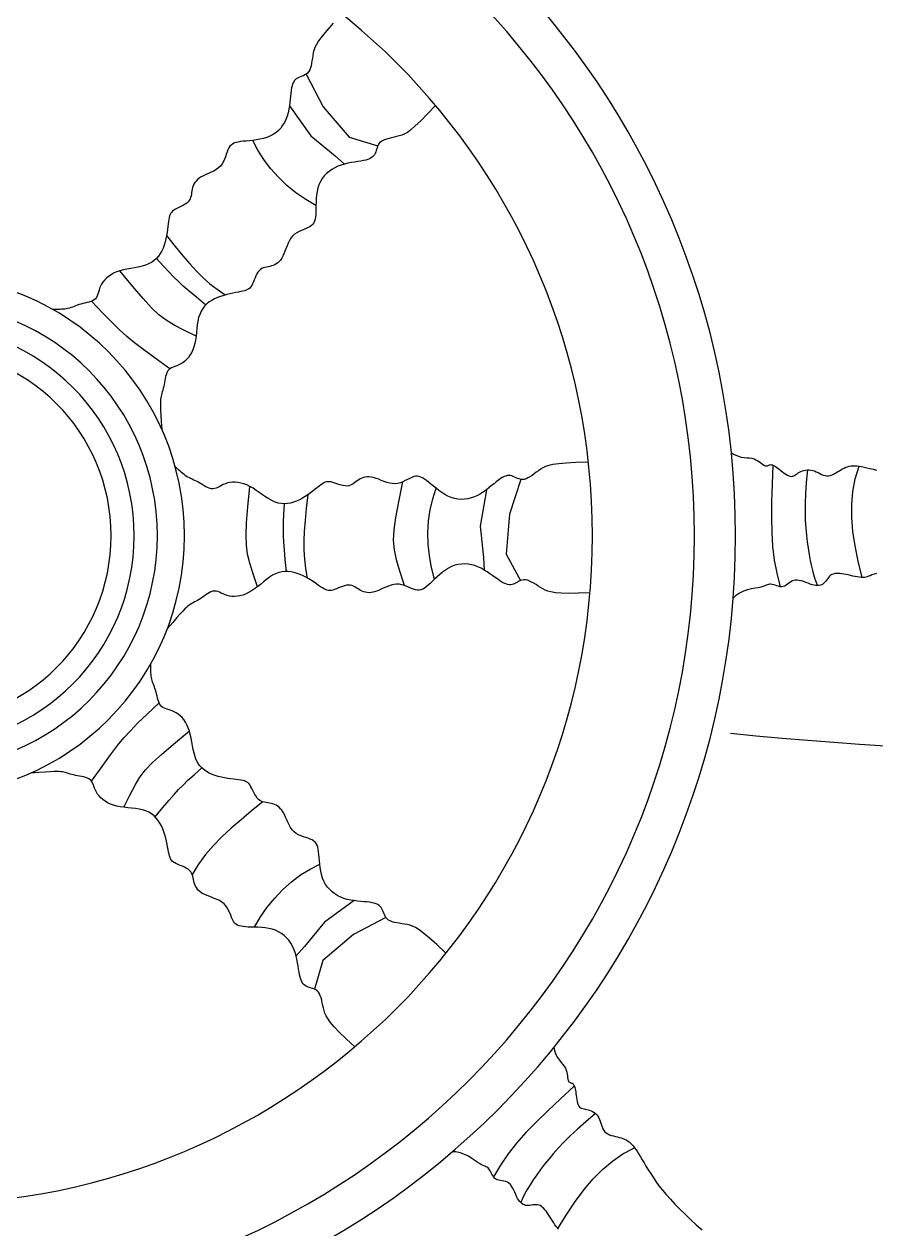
# Model space of a CAD drawing. Header units: millimetres. Extents: x -37 to 8970, y -2 to 4773.
# Drawn here: x 8562.5 to 8639.9, y 798.4 to 907.8 of the extents above; entities that cross this region are included whole.
import ezdxf

# ---------------------------------------------------------------- set-up
doc = ezdxf.new("R2010")
doc.units = ezdxf.units.MM

msp = doc.modelspace()

# ---------------------------------------------------------------- linework, layer by layer
at = {"color": 18, "true_color": 0x000000}
for p, q in [((8588.15, 903.26), (8589.67, 900.31)), ((8586.61, 900.38), (8588.55, 897.67)), ((8589.67, 900.31), (8592.03, 897.53)), ((8588.55, 897.67), (8590.78, 895.86)), ((8592.03, 897.53), (8594.63, 896.77)), ((8590.78, 895.86), (8591.62, 895.1)), ((8626.74, 868.91), (8626.96, 868.78)), ((8626.96, 868.78), (8627.31, 868.61)), ((8627.31, 868.61), (8627.63, 868.51)), ((8627.63, 868.51), (8627.92, 868.46)), ((8627.92, 868.46), (8628.18, 868.44)), ((8628.18, 868.44), (8628.41, 868.42)), ((8628.41, 868.42), (8628.62, 868.39)), ((8628.62, 868.39), (8628.81, 868.34)), ((8628.81, 868.34), (8628.99, 868.26)), ((8628.99, 868.26), (8629.15, 868.17)), ((8629.15, 868.17), (8629.3, 868.08)), ((8629.3, 868.08), (8629.43, 867.98)), ((8629.43, 867.98), (8629.55, 867.88)), ((8629.55, 867.88), (8629.66, 867.8)), ((8629.66, 867.8), (8629.76, 867.74)), ((8629.76, 867.74), (8629.84, 867.71)), ((8629.84, 867.71), (8629.91, 867.7)), ((8629.91, 867.7), (8629.98, 867.7)), ((8629.98, 867.7), (8630.04, 867.72)), ((8630.04, 867.72), (8630.1, 867.75)), ((8630.1, 867.75), (8630.15, 867.77)), ((8630.15, 867.77), (8630.21, 867.8)), ((8630.21, 867.8), (8630.27, 867.81)), ((8630.27, 867.81), (8630.34, 867.82)), ((8630.34, 867.82), (8630.41, 867.81)), ((8630.41, 867.81), (8630.49, 867.79)), ((8630.49, 867.79), (8630.57, 867.75)), ((8630.57, 867.75), (8630.67, 867.7)), ((8630.67, 867.7), (8630.77, 867.64)), ((8630.77, 867.64), (8630.88, 867.57)), ((8630.88, 867.57), (8631, 867.48)), ((8631, 867.48), (8631.13, 867.38)), ((8631.13, 867.38), (8631.27, 867.27)), ((8631.27, 867.27), (8631.41, 867.16)), ((8633.07, 867.19), (8633.2, 867.25)), ((8633.2, 867.25), (8633.35, 867.3)), ((8633.35, 867.3), (8633.5, 867.33)), ((8633.5, 867.33), (8633.66, 867.35)), ((8633.66, 867.35), (8633.82, 867.35)), ((8633.82, 867.35), (8633.98, 867.33)), ((8633.98, 867.33), (8634.14, 867.3)), ((8634.14, 867.3), (8634.3, 867.24)), ((8634.3, 867.24), (8634.46, 867.17)), ((8636.4, 867.17), (8636.56, 867.26)), ((8636.56, 867.26), (8636.71, 867.36)), ((8636.71, 867.36), (8636.86, 867.44)), ((8636.86, 867.44), (8637.01, 867.51)), ((8637.01, 867.51), (8637.16, 867.58)), ((8637.16, 867.58), (8637.31, 867.63)), ((8637.31, 867.63), (8637.46, 867.67)), ((8637.46, 867.67), (8637.62, 867.7)), ((8637.62, 867.7), (8637.79, 867.72)), ((8637.79, 867.72), (8637.97, 867.72)), ((8637.97, 867.72), (8638.16, 867.71)), ((8638.16, 867.71), (8638.36, 867.68)), ((8638.36, 867.68), (8638.58, 867.64)), ((8638.58, 867.64), (8638.81, 867.6)), ((8638.81, 867.6), (8639.07, 867.54)), ((8639.07, 867.54), (8639.34, 867.47)), ((8639.34, 867.47), (8639.63, 867.4)), ((8639.63, 867.4), (8639.94, 867.32)), ((8607.62, 866.48), (8606.61, 863.32)), ((8631.41, 867.16), (8631.56, 867.05)), ((8631.56, 867.05), (8631.7, 866.96)), ((8631.7, 866.96), (8631.84, 866.87)), ((8631.84, 866.87), (8631.98, 866.81)), ((8631.98, 866.81), (8632.1, 866.77)), ((8632.1, 866.77), (8632.22, 866.75)), ((8632.22, 866.75), (8632.32, 866.77)), ((8632.32, 866.77), (8632.42, 866.8)), ((8632.42, 866.8), (8632.52, 866.85)), ((8632.52, 866.85), (8632.62, 866.92)), ((8632.62, 866.92), (8632.72, 866.99)), ((8632.72, 866.99), (8632.83, 867.06)), ((8632.83, 867.06), (8632.94, 867.13)), ((8632.94, 867.13), (8633.07, 867.19)), ((8634.46, 867.17), (8634.63, 867.09)), ((8634.63, 867.09), (8634.78, 867.01)), ((8634.78, 867.01), (8634.94, 866.93)), ((8634.94, 866.93), (8635.1, 866.86)), ((8635.1, 866.86), (8635.27, 866.82)), ((8635.27, 866.82), (8635.43, 866.8)), ((8635.43, 866.8), (8635.59, 866.81)), ((8635.59, 866.81), (8635.75, 866.84)), ((8635.75, 866.84), (8635.92, 866.9)), ((8635.92, 866.9), (8636.08, 866.98)), ((8636.08, 866.98), (8636.24, 867.07)), ((8636.24, 867.07), (8636.4, 867.17)), ((8604.5, 865.53), (8603.95, 862.24)), ((8606.61, 863.32), (8606.31, 859.68)), ((8603.95, 862.24), (8604.25, 859.38)), ((8606.31, 859.68), (8607.61, 857.31)), ((8604.25, 859.38), (8604.31, 858.25)), ((8635.5, 857.47), (8635.42, 857.36)), ((8635.59, 857.58), (8635.5, 857.47)), ((8635.68, 857.68), (8635.59, 857.58)), ((8635.77, 857.77), (8635.68, 857.68)), ((8635.88, 857.84), (8635.77, 857.77)), ((8636.01, 857.89), (8635.88, 857.84)), ((8636.14, 857.93), (8636.01, 857.89)), ((8636.29, 857.94), (8636.14, 857.93)), ((8636.44, 857.95), (8636.29, 857.94)), ((8636.61, 857.93), (8636.44, 857.95)), ((8636.79, 857.91), (8636.61, 857.93)), ((8636.97, 857.88), (8636.79, 857.91)), ((8637.17, 857.84), (8636.97, 857.88)), ((8637.37, 857.8), (8637.17, 857.84)), ((8637.58, 857.75), (8637.37, 857.8)), ((8637.79, 857.7), (8637.58, 857.75)), ((8637.99, 857.66), (8637.79, 857.7)), ((8638.19, 857.62), (8637.99, 857.66)), ((8638.38, 857.59), (8638.19, 857.62)), ((8638.55, 857.57), (8638.38, 857.59)), ((8638.71, 857.56), (8638.55, 857.57)), ((8638.84, 857.57), (8638.71, 857.56)), ((8638.97, 857.59), (8638.84, 857.57)), ((8639.09, 857.63), (8638.97, 857.59)), ((8639.22, 857.68), (8639.09, 857.63)), ((8639.35, 857.73), (8639.22, 857.68)), ((8639.52, 857.8), (8639.35, 857.73)), ((8639.71, 857.87), (8639.52, 857.8)), ((8639.94, 857.95), (8639.71, 857.87)), ((8627.87, 856.34), (8627.49, 856.16)), ((8628.23, 856.46), (8627.87, 856.34)), ((8628.58, 856.54), (8628.23, 856.46)), ((8628.9, 856.59), (8628.58, 856.54)), ((8629.18, 856.64), (8628.9, 856.59)), ((8629.42, 856.7), (8629.18, 856.64)), ((8629.62, 856.75), (8629.42, 856.7)), ((8629.78, 856.81), (8629.62, 856.75)), ((8629.91, 856.87), (8629.78, 856.81)), ((8630.03, 856.92), (8629.91, 856.87)), ((8630.14, 856.95), (8630.03, 856.92)), ((8630.24, 856.97), (8630.14, 856.95)), ((8630.35, 856.97), (8630.24, 856.97)), ((8630.47, 856.95), (8630.35, 856.97)), ((8630.6, 856.91), (8630.47, 856.95)), ((8630.74, 856.87), (8630.6, 856.91)), ((8630.89, 856.82), (8630.74, 856.87)), ((8631.04, 856.78), (8630.89, 856.82)), ((8631.18, 856.74), (8631.04, 856.78)), ((8631.33, 856.73), (8631.18, 856.74)), ((8631.47, 856.75), (8631.33, 856.73)), ((8631.6, 856.8), (8631.47, 856.75)), ((8631.73, 856.87), (8631.6, 856.8)), ((8631.86, 856.96), (8631.73, 856.87)), ((8631.98, 857.05), (8631.86, 856.96)), ((8632.11, 857.15), (8631.98, 857.05)), ((8632.25, 857.23), (8632.11, 857.15)), ((8632.4, 857.3), (8632.25, 857.23)), ((8632.56, 857.34), (8632.4, 857.3)), ((8632.73, 857.34), (8632.56, 857.34)), ((8632.92, 857.31), (8632.73, 857.34)), ((8633.12, 857.27), (8632.92, 857.31)), ((8633.32, 857.2), (8633.12, 857.27)), ((8633.52, 857.13), (8633.32, 857.2)), ((8633.72, 857.05), (8633.52, 857.13)), ((8633.91, 856.98), (8633.72, 857.05)), ((8634.1, 856.92), (8633.91, 856.98)), ((8634.27, 856.87), (8634.1, 856.92)), ((8634.43, 856.85), (8634.27, 856.87)), ((8634.57, 856.84), (8634.43, 856.85)), ((8634.71, 856.85), (8634.57, 856.84)), ((8634.84, 856.88), (8634.71, 856.85)), ((8634.95, 856.92), (8634.84, 856.88)), ((8635.06, 856.98), (8634.95, 856.92)), ((8635.16, 857.06), (8635.06, 856.98)), ((8635.25, 857.15), (8635.16, 857.06)), ((8635.33, 857.25), (8635.25, 857.15)), ((8635.42, 857.36), (8635.33, 857.25)), ((8627.12, 855.91), (8626.91, 855.71)), ((8627.49, 856.16), (8627.12, 855.91)), ((8592.5, 828.24), (8589.79, 826.3)), ((8589.79, 826.3), (8587.98, 824.07)), ((8595.38, 826.7), (8592.43, 825.18)), ((8592.43, 825.18), (8589.65, 822.82)), ((8587.98, 824.07), (8587.22, 823.23)), ((8589.65, 822.82), (8588.89, 820.22)), ((8610.62, 814.9), (8610.68, 814.65)), ((8610.68, 814.65), (8610.81, 814.29)), ((8610.81, 814.29), (8610.97, 813.99)), ((8610.97, 813.99), (8611.14, 813.75)), ((8611.14, 813.75), (8611.3, 813.55)), ((8611.3, 813.55), (8611.45, 813.38)), ((8611.45, 813.38), (8611.58, 813.21)), ((8611.58, 813.21), (8611.68, 813.03)), ((8611.68, 813.03), (8611.75, 812.85)), ((8611.75, 812.85), (8611.8, 812.68)), ((8611.8, 812.68), (8611.84, 812.5)), ((8611.84, 812.5), (8611.86, 812.34)), ((8611.86, 812.34), (8611.88, 812.19)), ((8611.88, 812.19), (8611.9, 812.05)), ((8611.9, 812.05), (8611.93, 811.94)), ((8611.93, 811.94), (8611.96, 811.86)), ((8611.96, 811.86), (8612, 811.8)), ((8612, 811.8), (8612.06, 811.76)), ((8612.06, 811.76), (8612.11, 811.73)), ((8612.11, 811.73), (8612.17, 811.7)), ((8612.17, 811.7), (8612.23, 811.68)), ((8612.23, 811.68), (8612.29, 811.66)), ((8612.29, 811.66), (8612.34, 811.63)), ((8612.34, 811.63), (8612.39, 811.58)), ((8612.39, 811.58), (8612.43, 811.53)), ((8612.43, 811.53), (8612.47, 811.46)), ((8612.47, 811.46), (8612.51, 811.37)), ((8612.51, 811.37), (8612.54, 811.27)), ((8612.54, 811.27), (8612.57, 811.16)), ((8612.57, 811.16), (8612.59, 811.02)), ((8612.59, 811.02), (8612.62, 810.88)), ((8612.62, 810.88), (8612.64, 810.71)), ((8612.64, 810.71), (8612.66, 810.54)), ((8612.66, 810.54), (8612.68, 810.36)), ((8612.68, 810.36), (8612.71, 810.18)), ((8612.71, 810.18), (8612.74, 810.01)), ((8612.74, 810.01), (8612.78, 809.85)), ((8612.78, 809.85), (8612.83, 809.71)), ((8612.83, 809.71), (8612.89, 809.59)), ((8612.89, 809.59), (8612.97, 809.5)), ((8612.97, 809.5), (8613.05, 809.44)), ((8613.05, 809.44), (8613.15, 809.39)), ((8613.15, 809.39), (8613.25, 809.36)), ((8613.25, 809.36), (8613.37, 809.33)), ((8613.37, 809.33), (8613.49, 809.31)), ((8613.49, 809.31), (8613.61, 809.29)), ((8613.61, 809.29), (8613.74, 809.26)), ((8613.74, 809.26), (8613.88, 809.21)), ((8613.88, 809.21), (8614.02, 809.16)), ((8614.02, 809.16), (8614.15, 809.09)), ((8614.15, 809.09), (8614.28, 809)), ((8614.28, 809), (8614.4, 808.91)), ((8614.4, 808.91), (8614.52, 808.79)), ((8614.52, 808.79), (8614.62, 808.67)), ((8614.62, 808.67), (8614.71, 808.53)), ((8614.71, 808.53), (8614.79, 808.37)), ((8614.79, 808.37), (8614.85, 808.21)), ((8614.85, 808.21), (8614.91, 808.04)), ((8614.91, 808.04), (8614.96, 807.87)), ((8614.96, 807.87), (8615.02, 807.7)), ((8615.02, 807.7), (8615.09, 807.54)), ((8615.09, 807.54), (8615.17, 807.39)), ((8615.17, 807.39), (8615.27, 807.26)), ((8615.27, 807.26), (8615.39, 807.16)), ((8615.39, 807.16), (8615.53, 807.07)), ((8615.53, 807.07), (8615.69, 806.99)), ((8615.69, 806.99), (8615.86, 806.93)), ((8615.86, 806.93), (8616.04, 806.88)), ((8616.04, 806.88), (8616.22, 806.84)), ((8616.22, 806.84), (8616.4, 806.79)), ((8616.4, 806.79), (8616.57, 806.75)), ((8616.57, 806.75), (8616.74, 806.7)), ((8616.74, 806.7), (8616.89, 806.65)), ((8616.89, 806.65), (8617.05, 806.59)), ((8617.05, 806.59), (8617.19, 806.52)), ((8617.19, 806.52), (8617.33, 806.44)), ((8617.33, 806.44), (8617.46, 806.35)), ((8617.46, 806.35), (8617.59, 806.24)), ((8617.59, 806.24), (8617.72, 806.12)), ((8617.72, 806.12), (8617.84, 805.98)), ((8601.7, 805.44), (8601.41, 805.44)), ((8602.14, 805.35), (8601.7, 805.44)), ((8602.53, 805.21), (8602.14, 805.35)), ((8602.87, 805.04), (8602.53, 805.21)), ((8603.17, 804.85), (8602.87, 805.04)), ((8617.84, 805.98), (8617.97, 805.81)), ((8617.97, 805.81), (8618.1, 805.63)), ((8618.1, 805.63), (8618.23, 805.43)), ((8618.23, 805.43), (8618.36, 805.22)), ((8618.36, 805.22), (8618.51, 804.98)), ((8618.51, 804.98), (8618.66, 804.72)), ((8603.44, 804.66), (8603.17, 804.85)), ((8603.67, 804.5), (8603.44, 804.66)), ((8603.88, 804.37), (8603.67, 804.5)), ((8604.06, 804.27), (8603.88, 804.37)), ((8604.21, 804.2), (8604.06, 804.27)), ((8604.35, 804.14), (8604.21, 804.2)), ((8604.46, 804.09), (8604.35, 804.14)), ((8604.56, 804.04), (8604.46, 804.09)), ((8604.65, 803.98), (8604.56, 804.04)), ((8604.73, 803.91), (8604.65, 803.98)), ((8604.8, 803.81), (8604.73, 803.91)), ((8604.87, 803.69), (8604.8, 803.81)), ((8618.66, 804.72), (8618.82, 804.44)), ((8618.82, 804.44), (8619, 804.14)), ((8619, 804.14), (8619.2, 803.82)), ((8619.2, 803.82), (8619.41, 803.49)), ((8604.93, 803.55), (8604.87, 803.69)), ((8605, 803.42), (8604.93, 803.55)), ((8605.08, 803.28), (8605, 803.42)), ((8605.16, 803.16), (8605.08, 803.28)), ((8605.25, 803.05), (8605.16, 803.16)), ((8605.36, 802.96), (8605.25, 803.05)), ((8605.49, 802.9), (8605.36, 802.96)), ((8605.63, 802.86), (8605.49, 802.9)), ((8605.78, 802.83), (8605.63, 802.86)), ((8605.94, 802.81), (8605.78, 802.83)), ((8606.1, 802.78), (8605.94, 802.81)), ((8606.26, 802.75), (8606.1, 802.78)), ((8606.41, 802.69), (8606.26, 802.75)), ((8619.41, 803.49), (8619.64, 803.13)), ((8619.64, 803.13), (8619.9, 802.76)), ((8619.9, 802.76), (8620.18, 802.37)), ((8606.55, 802.6), (8606.41, 802.69)), ((8606.68, 802.48), (8606.55, 802.6)), ((8606.79, 802.33), (8606.68, 802.48)), ((8606.89, 802.16), (8606.79, 802.33)), ((8606.99, 801.97), (8606.89, 802.16)), ((8607.08, 801.78), (8606.99, 801.97)), ((8607.17, 801.58), (8607.08, 801.78)), ((8620.18, 802.37), (8620.49, 801.97)), ((8620.49, 801.97), (8620.84, 801.56)), ((8607.25, 801.39), (8607.17, 801.58)), ((8607.34, 801.22), (8607.25, 801.39)), ((8607.43, 801.07), (8607.34, 801.22)), ((8607.53, 800.94), (8607.43, 801.07)), ((8607.62, 800.83), (8607.53, 800.94)), ((8607.73, 800.74), (8607.62, 800.83)), ((8607.84, 800.67), (8607.73, 800.74)), ((8607.95, 800.62), (8607.84, 800.67)), ((8608.07, 800.58), (8607.95, 800.62)), ((8608.19, 800.57), (8608.07, 800.58)), ((8608.32, 800.57), (8608.19, 800.57)), ((8608.45, 800.58), (8608.32, 800.57)), ((8608.59, 800.6), (8608.45, 800.58)), ((8608.72, 800.62), (8608.59, 800.6)), ((8608.86, 800.63), (8608.72, 800.62)), ((8609, 800.64), (8608.86, 800.63)), ((8609.13, 800.63), (8609, 800.64)), ((8609.26, 800.61), (8609.13, 800.63)), ((8609.38, 800.56), (8609.26, 800.61)), ((8609.5, 800.49), (8609.38, 800.56)), ((8620.84, 801.56), (8621.22, 801.13)), ((8621.22, 801.13), (8621.63, 800.69)), ((8621.63, 800.69), (8622.08, 800.24)), ((8609.61, 800.4), (8609.5, 800.49)), ((8609.73, 800.29), (8609.61, 800.4)), ((8609.84, 800.16), (8609.73, 800.29)), ((8609.95, 800.02), (8609.84, 800.16)), ((8610.06, 799.87), (8609.95, 800.02)), ((8610.17, 799.7), (8610.06, 799.87)), ((8610.28, 799.53), (8610.17, 799.7)), ((8610.39, 799.35), (8610.28, 799.53)), ((8622.08, 800.24), (8622.55, 799.78)), ((8622.55, 799.78), (8623.04, 799.31)), ((8610.51, 799.17), (8610.39, 799.35)), ((8610.62, 798.99), (8610.51, 799.17)), ((8610.73, 798.82), (8610.62, 798.99)), ((8610.84, 798.67), (8610.73, 798.82)), ((8610.95, 798.53), (8610.84, 798.67)), ((8611.06, 798.42), (8610.95, 798.53)), ((8623.04, 799.31), (8623.55, 798.83)), ((8623.55, 798.83), (8624.09, 798.35))]:
    msp.add_line(p, q, dxfattribs=at)
for points in [[(8590.6, 907.88), (8590.02, 907.23), (8589.58, 906.71), (8589.27, 906.29), (8589.06, 905.95), (8588.92, 905.67), (8588.83, 905.42), (8588.78, 905.19), (8588.74, 904.95), (8588.7, 904.71), (8588.66, 904.48), (8588.62, 904.24), (8588.58, 904.03), (8588.52, 903.82), (8588.46, 903.64), (8588.37, 903.49), (8588.27, 903.36), (8588.15, 903.26), (8588.02, 903.19), (8587.89, 903.12), (8587.74, 903.07), (8587.61, 903.02), (8587.47, 902.96), (8587.35, 902.9), (8587.23, 902.83), (8587.13, 902.74), (8587.04, 902.64), (8586.97, 902.51), (8586.9, 902.37), (8586.85, 902.2), (8586.8, 902.01), (8586.76, 901.79), (8586.73, 901.54), (8586.71, 901.27), (8586.68, 900.99), (8586.65, 900.69), (8586.61, 900.38), (8586.56, 900.07), (8586.5, 899.76), (8586.41, 899.45), (8586.3, 899.16), (8586.16, 898.88), (8586, 898.62), (8585.82, 898.37), (8585.61, 898.15), (8585.38, 897.95), (8585.13, 897.78), (8584.85, 897.63), (8584.56, 897.51), (8584.25, 897.42), (8583.93, 897.35), (8583.6, 897.29), (8583.29, 897.25), (8582.98, 897.22), (8582.68, 897.19), (8582.41, 897.17), (8582.17, 897.14), (8581.95, 897.1), (8581.75, 897.06), (8581.58, 897), (8581.44, 896.92), (8581.31, 896.83), (8581.2, 896.71), (8581.1, 896.57), (8581.02, 896.39), (8580.95, 896.2), (8580.88, 895.98), (8580.81, 895.76), (8580.73, 895.54), (8580.63, 895.32), (8580.51, 895.11), (8580.36, 894.92), (8580.18, 894.75), (8579.97, 894.6), (8579.74, 894.47), (8579.5, 894.36), (8579.26, 894.25), (8579.02, 894.14), (8578.8, 894.04), (8578.59, 893.93), (8578.41, 893.81), (8578.26, 893.69), (8578.13, 893.56), (8578.02, 893.42), (8577.94, 893.28), (8577.87, 893.13), (8577.82, 892.98), (8577.78, 892.83), (8577.75, 892.68), (8577.73, 892.52), (8577.71, 892.37), (8577.68, 892.22), (8577.64, 892.08), (8577.59, 891.94), (8577.52, 891.8), (8577.42, 891.68), (8577.3, 891.56), (8577.14, 891.46), (8576.98, 891.36), (8576.8, 891.27), (8576.62, 891.18), (8576.44, 891.09), (8576.28, 891), (8576.13, 890.92), (8576.01, 890.83), (8575.92, 890.74), (8575.84, 890.64), (8575.78, 890.52), (8575.73, 890.4), (8575.69, 890.25), (8575.66, 890.08), (8575.64, 889.89), (8575.61, 889.67), (8575.58, 889.43), (8575.55, 889.17), (8575.51, 888.89), (8575.46, 888.61), (8575.4, 888.32), (8575.33, 888.03), (8575.25, 887.75), (8575.15, 887.48), (8575.03, 887.21), (8574.89, 886.97), (8574.73, 886.74), (8574.54, 886.53), (8574.33, 886.34), (8574.1, 886.17), (8573.83, 886.03), (8573.54, 885.92), (8573.23, 885.83), (8572.89, 885.75), (8572.55, 885.69), (8572.21, 885.63), (8571.86, 885.57), (8571.53, 885.5), (8571.22, 885.41), (8570.92, 885.31), (8570.65, 885.19), (8570.41, 885.05), (8570.19, 884.9), (8569.99, 884.74), (8569.82, 884.57), (8569.67, 884.39), (8569.55, 884.21), (8569.46, 884.02), (8569.38, 883.83), (8569.32, 883.65), (8569.27, 883.47), (8569.22, 883.3), (8569.15, 883.14), (8569.08, 883), (8568.99, 882.88), (8568.87, 882.78), (8568.73, 882.69), (8568.57, 882.62), (8568.4, 882.57), (8568.22, 882.52), (8568.04, 882.47), (8567.85, 882.43), (8567.68, 882.38), (8567.51, 882.34), (8567.35, 882.28), (8567.2, 882.23), (8567.05, 882.18), (8566.91, 882.12), (8566.77, 882.08), (8566.64, 882.03), (8566.5, 881.99), (8566.37, 881.97), (8566.22, 881.94), (8566.08, 881.93), (8565.92, 881.92), (8565.75, 881.91), (8565.56, 881.91), (8565.35, 881.91), (8565.12, 881.91)], [(8599.9, 900.44), (8599.15, 899.65), (8598.54, 899.03), (8598.05, 898.56), (8597.65, 898.22), (8597.33, 897.98), (8597.05, 897.82), (8596.81, 897.72), (8596.59, 897.65), (8596.35, 897.59), (8596.12, 897.54), (8595.88, 897.49), (8595.66, 897.43), (8595.44, 897.37), (8595.24, 897.3), (8595.07, 897.22), (8594.92, 897.13), (8594.8, 897.02), (8594.71, 896.9), (8594.64, 896.76), (8594.59, 896.62), (8594.54, 896.48), (8594.5, 896.34), (8594.45, 896.2), (8594.4, 896.07), (8594.34, 895.95), (8594.26, 895.85), (8594.16, 895.75), (8594.04, 895.67), (8593.9, 895.59), (8593.73, 895.52), (8593.54, 895.46), (8593.33, 895.41), (8593.09, 895.37), (8592.82, 895.32), (8592.53, 895.28), (8592.24, 895.23), (8591.93, 895.17), (8591.62, 895.1), (8591.32, 895.01), (8591.02, 894.9), (8590.74, 894.77), (8590.47, 894.62), (8590.22, 894.44), (8589.98, 894.24), (8589.78, 894.02), (8589.59, 893.78), (8589.43, 893.51), (8589.3, 893.23), (8589.21, 892.93), (8589.13, 892.61), (8589.08, 892.29), (8589.05, 891.96), (8589.03, 891.64), (8589.02, 891.33), (8589.02, 891.04), (8589.01, 890.76), (8589, 890.52), (8588.97, 890.3), (8588.94, 890.1), (8588.89, 889.93), (8588.83, 889.77), (8588.74, 889.64), (8588.63, 889.52), (8588.49, 889.42), (8588.33, 889.33), (8588.14, 889.24), (8587.93, 889.16), (8587.71, 889.07), (8587.49, 888.98), (8587.28, 888.86), (8587.08, 888.73), (8586.9, 888.57), (8586.75, 888.37), (8586.61, 888.16), (8586.5, 887.92), (8586.4, 887.67), (8586.3, 887.42), (8586.21, 887.18), (8586.12, 886.95), (8586.03, 886.74), (8585.92, 886.55), (8585.81, 886.39), (8585.69, 886.25), (8585.56, 886.14), (8585.42, 886.04), (8585.28, 885.96), (8585.14, 885.9), (8584.99, 885.85), (8584.84, 885.81), (8584.69, 885.78), (8584.54, 885.75), (8584.39, 885.71), (8584.24, 885.67), (8584.11, 885.61), (8583.98, 885.53), (8583.86, 885.42), (8583.76, 885.29), (8583.66, 885.13), (8583.57, 884.95), (8583.49, 884.77), (8583.42, 884.58), (8583.34, 884.4), (8583.27, 884.23), (8583.19, 884.08), (8583.11, 883.96), (8583.02, 883.85), (8582.93, 883.77), (8582.82, 883.7), (8582.7, 883.65), (8582.55, 883.6), (8582.39, 883.56), (8582.2, 883.52), (8581.98, 883.48), (8581.74, 883.43), (8581.48, 883.38), (8581.21, 883.33), (8580.93, 883.26), (8580.65, 883.18), (8580.36, 883.09), (8580.09, 882.99), (8579.82, 882.87), (8579.57, 882.73), (8579.33, 882.58), (8579.11, 882.4), (8578.91, 882.2), (8578.74, 881.98), (8578.59, 881.74), (8578.47, 881.46), (8578.37, 881.16), (8578.3, 880.84), (8578.25, 880.51), (8578.21, 880.16), (8578.17, 879.81), (8578.13, 879.47), (8578.09, 879.13), (8578.02, 878.81), (8577.94, 878.51), (8577.84, 878.23), (8577.72, 877.98), (8577.58, 877.75), (8577.44, 877.54), (8577.28, 877.36), (8577.11, 877.2), (8576.93, 877.07), (8576.75, 876.96), (8576.57, 876.88), (8576.39, 876.8), (8576.22, 876.74), (8576.05, 876.67), (8575.9, 876.6), (8575.76, 876.52), (8575.65, 876.42), (8575.55, 876.29), (8575.48, 876.15), (8575.42, 875.98), (8575.37, 875.81), (8575.33, 875.63), (8575.3, 875.44), (8575.27, 875.26), (8575.24, 875.08), (8575.2, 874.91), (8575.16, 874.75), (8575.12, 874.59), (8575.07, 874.44), (8575.03, 874.3), (8574.99, 874.16), (8574.96, 874.02), (8574.93, 873.88), (8574.91, 873.74), (8574.9, 873.58), (8574.9, 873.37), (8574.9, 873.11), (8574.92, 872.76), (8574.95, 872.31), (8574.98, 871.73), (8575.03, 871.01)], [(8589.02, 891.33), (8588.09, 891.87), (8587.2, 892.48), (8586.37, 893.16), (8585.61, 893.9), (8584.91, 894.69), (8584.28, 895.51), (8583.74, 896.37), (8583.29, 897.25)], [(8575.46, 888.61), (8576.25, 887.63), (8576.94, 886.78), (8577.57, 886.04), (8578.17, 885.38), (8578.76, 884.79), (8579.38, 884.24), (8580.04, 883.73), (8580.79, 883.22)], [(8579.01, 882.3), (8578.16, 883.01), (8577.5, 883.57), (8576.97, 884.02), (8576.53, 884.43), (8576.12, 884.83), (8575.68, 885.28), (8575.18, 885.83), (8574.54, 886.53)], [(8578.13, 879.47), (8577.02, 880.01), (8576.14, 880.47), (8575.41, 880.92), (8574.75, 881.43), (8574.09, 882.06), (8573.33, 882.89), (8572.4, 883.98), (8571.22, 885.41)], [(8575.76, 876.52), (8574.42, 877.48), (8573.38, 878.25), (8572.54, 878.88), (8571.84, 879.46), (8571.18, 880.06), (8570.48, 880.74), (8569.67, 881.58), (8568.65, 882.66)], [(8613.71, 868.05), (8612.62, 868.01), (8611.75, 867.96), (8611.07, 867.9), (8610.55, 867.83), (8610.16, 867.74), (8609.86, 867.64), (8609.63, 867.52), (8609.43, 867.4), (8609.23, 867.26), (8609.03, 867.12), (8608.84, 866.98), (8608.65, 866.84), (8608.46, 866.72), (8608.28, 866.61), (8608.11, 866.53), (8607.94, 866.48), (8607.78, 866.47), (8607.62, 866.48), (8607.48, 866.52), (8607.34, 866.57), (8607.2, 866.63), (8607.06, 866.69), (8606.93, 866.75), (8606.8, 866.79), (8606.67, 866.82), (8606.53, 866.83), (8606.4, 866.82), (8606.26, 866.78), (8606.11, 866.73), (8605.95, 866.65), (8605.78, 866.55), (8605.6, 866.42), (8605.4, 866.27), (8605.2, 866.09), (8604.97, 865.91), (8604.74, 865.72), (8604.5, 865.53), (8604.24, 865.34), (8603.97, 865.17), (8603.7, 865.02), (8603.41, 864.89), (8603.12, 864.79), (8602.82, 864.72), (8602.51, 864.67), (8602.21, 864.66), (8601.91, 864.68), (8601.6, 864.74), (8601.31, 864.83), (8601.01, 864.95), (8600.73, 865.11), (8600.45, 865.28), (8600.19, 865.47), (8599.93, 865.67), (8599.69, 865.86), (8599.46, 866.05), (8599.25, 866.23), (8599.06, 866.38), (8598.88, 866.51), (8598.71, 866.61), (8598.55, 866.69), (8598.39, 866.75), (8598.23, 866.77), (8598.07, 866.76), (8597.9, 866.73), (8597.72, 866.66), (8597.54, 866.57), (8597.34, 866.47), (8597.13, 866.37), (8596.91, 866.27), (8596.69, 866.18), (8596.45, 866.12), (8596.21, 866.09), (8595.97, 866.1), (8595.72, 866.14), (8595.46, 866.21), (8595.21, 866.3), (8594.96, 866.39), (8594.72, 866.49), (8594.48, 866.57), (8594.26, 866.64), (8594.05, 866.68), (8593.86, 866.7), (8593.67, 866.7), (8593.5, 866.68), (8593.34, 866.64), (8593.19, 866.58), (8593.05, 866.52), (8592.91, 866.44), (8592.78, 866.35), (8592.66, 866.26), (8592.54, 866.16), (8592.41, 866.08), (8592.28, 866), (8592.15, 865.94), (8592, 865.89), (8591.85, 865.87), (8591.68, 865.88), (8591.49, 865.91), (8591.3, 865.96), (8591.11, 866.02), (8590.92, 866.09), (8590.73, 866.15), (8590.56, 866.21), (8590.4, 866.25), (8590.25, 866.27), (8590.11, 866.27), (8589.99, 866.26), (8589.87, 866.22), (8589.74, 866.16), (8589.61, 866.09), (8589.47, 865.99), (8589.32, 865.87), (8589.15, 865.74), (8588.95, 865.59), (8588.75, 865.42), (8588.52, 865.26), (8588.29, 865.09), (8588.04, 864.93), (8587.79, 864.77), (8587.53, 864.63), (8587.26, 864.51), (8586.99, 864.41), (8586.72, 864.33), (8586.45, 864.29), (8586.17, 864.27), (8585.88, 864.28), (8585.6, 864.33), (8585.31, 864.42), (8585.03, 864.55), (8584.74, 864.7), (8584.45, 864.89), (8584.17, 865.08), (8583.88, 865.28), (8583.59, 865.48), (8583.31, 865.67), (8583.03, 865.83), (8582.75, 865.97), (8582.47, 866.07), (8582.2, 866.15), (8581.94, 866.2), (8581.68, 866.22), (8581.44, 866.22), (8581.21, 866.2), (8581, 866.16), (8580.8, 866.09), (8580.61, 866.01), (8580.44, 865.92), (8580.28, 865.83), (8580.12, 865.75), (8579.97, 865.69), (8579.81, 865.64), (8579.66, 865.62), (8579.5, 865.63), (8579.34, 865.67), (8579.18, 865.73), (8579.02, 865.81), (8578.86, 865.9), (8578.7, 866), (8578.54, 866.1), (8578.38, 866.19), (8578.23, 866.28), (8578.08, 866.35), (8577.94, 866.42), (8577.79, 866.49), (8577.66, 866.55), (8577.53, 866.61), (8577.4, 866.68), (8577.28, 866.75), (8577.16, 866.82), (8577.04, 866.91), (8576.93, 867), (8576.81, 867.11), (8576.68, 867.22), (8576.55, 867.35), (8576.4, 867.5), (8576.24, 867.66)], [(8630.53, 867.77), (8630.46, 866.05), (8630.41, 864.48), (8630.39, 863.03), (8630.42, 861.67), (8630.49, 860.4), (8630.64, 859.16), (8630.87, 857.96), (8631.18, 856.74)], [(8633.66, 867.35), (8633.56, 866.21), (8633.49, 865.2), (8633.46, 864.3), (8633.45, 863.48), (8633.47, 862.74), (8633.51, 862.06), (8633.57, 861.43), (8633.64, 860.82), (8633.72, 860.23), (8633.81, 859.66), (8633.91, 859.11), (8634.03, 858.58), (8634.15, 858.09), (8634.28, 857.63), (8634.42, 857.22), (8634.57, 856.84)], [(8638.63, 857.57), (8638.28, 859.05), (8638, 860.44), (8637.8, 861.76), (8637.69, 863.02), (8637.69, 864.22), (8637.79, 865.39), (8638.01, 866.54), (8638.36, 867.68)], [(8597.06, 856.84), (8596.64, 858.14), (8596.34, 859.19), (8596.15, 860.09), (8596.08, 860.96), (8596.12, 861.89), (8596.28, 863.02), (8596.54, 864.44), (8596.91, 866.27)], [(8583.71, 856.73), (8583.31, 857.91), (8583.01, 858.86), (8582.82, 859.69), (8582.71, 860.51), (8582.68, 861.43), (8582.73, 862.55), (8582.85, 863.98), (8583.03, 865.83)], [(8588.29, 865.09), (8588.15, 863.85), (8588.04, 862.75), (8587.96, 861.78), (8587.92, 860.89), (8587.92, 860.05), (8587.97, 859.23), (8588.08, 858.4), (8588.24, 857.51)], [(8599.8, 857.43), (8599.52, 858.47), (8599.33, 859.53), (8599.22, 860.59), (8599.2, 861.66), (8599.26, 862.71), (8599.41, 863.73), (8599.63, 864.72), (8599.93, 865.67)], [(8586.34, 858.12), (8586.24, 859.22), (8586.17, 860.08), (8586.12, 860.78), (8586.09, 861.38), (8586.08, 861.96), (8586.09, 862.58), (8586.12, 863.33), (8586.17, 864.27)], [(8613.93, 856.18), (8612.84, 856.14), (8611.97, 856.13), (8611.29, 856.15), (8610.77, 856.19), (8610.37, 856.26), (8610.07, 856.34), (8609.83, 856.43), (8609.62, 856.55), (8609.41, 856.67), (8609.21, 856.8), (8609.01, 856.93), (8608.81, 857.05), (8608.61, 857.16), (8608.42, 857.25), (8608.24, 857.32), (8608.07, 857.36), (8607.91, 857.36), (8607.76, 857.34), (8607.61, 857.29), (8607.48, 857.23), (8607.34, 857.16), (8607.21, 857.09), (8607.09, 857.03), (8606.96, 856.97), (8606.83, 856.93), (8606.69, 856.92), (8606.56, 856.92), (8606.41, 856.94), (8606.26, 856.99), (8606.1, 857.06), (8605.92, 857.15), (8605.73, 857.27), (8605.53, 857.41), (8605.31, 857.56), (8605.08, 857.73), (8604.83, 857.91), (8604.57, 858.08), (8604.31, 858.25), (8604.03, 858.41), (8603.74, 858.54), (8603.45, 858.65), (8603.15, 858.73), (8602.84, 858.78), (8602.54, 858.8), (8602.24, 858.79), (8601.93, 858.75), (8601.64, 858.68), (8601.34, 858.57), (8601.06, 858.42), (8600.79, 858.25), (8600.52, 858.06), (8600.27, 857.85), (8600.03, 857.64), (8599.8, 857.43), (8599.59, 857.22), (8599.39, 857.03), (8599.21, 856.87), (8599.04, 856.73), (8598.88, 856.61), (8598.72, 856.52), (8598.56, 856.46), (8598.41, 856.43), (8598.25, 856.42), (8598.08, 856.45), (8597.89, 856.5), (8597.7, 856.58), (8597.49, 856.66), (8597.28, 856.76), (8597.06, 856.84), (8596.83, 856.91), (8596.59, 856.96), (8596.35, 856.97), (8596.1, 856.94), (8595.85, 856.88), (8595.61, 856.8), (8595.36, 856.7), (8595.12, 856.59), (8594.88, 856.48), (8594.65, 856.37), (8594.44, 856.29), (8594.23, 856.24), (8594.04, 856.2), (8593.85, 856.19), (8593.68, 856.2), (8593.52, 856.23), (8593.36, 856.27), (8593.21, 856.33), (8593.07, 856.4), (8592.94, 856.48), (8592.81, 856.57), (8592.68, 856.65), (8592.55, 856.73), (8592.42, 856.8), (8592.28, 856.85), (8592.13, 856.89), (8591.98, 856.89), (8591.81, 856.87), (8591.63, 856.83), (8591.44, 856.77), (8591.25, 856.7), (8591.07, 856.62), (8590.88, 856.54), (8590.71, 856.48), (8590.55, 856.42), (8590.41, 856.39), (8590.27, 856.38), (8590.15, 856.39), (8590.02, 856.42), (8589.9, 856.47), (8589.76, 856.53), (8589.62, 856.62), (8589.45, 856.73), (8589.27, 856.85), (8589.07, 856.99), (8588.85, 857.14), (8588.62, 857.29), (8588.37, 857.44), (8588.12, 857.59), (8587.85, 857.72), (8587.59, 857.85), (8587.31, 857.95), (8587.04, 858.03), (8586.76, 858.09), (8586.48, 858.12), (8586.2, 858.12), (8585.92, 858.09), (8585.64, 858.02), (8585.36, 857.91), (8585.08, 857.77), (8584.81, 857.59), (8584.53, 857.39), (8584.26, 857.17), (8583.99, 856.95), (8583.71, 856.73), (8583.44, 856.53), (8583.17, 856.35), (8582.9, 856.2), (8582.63, 856.07), (8582.37, 855.98), (8582.11, 855.91), (8581.86, 855.87), (8581.62, 855.85), (8581.39, 855.86), (8581.17, 855.89), (8580.97, 855.94), (8580.78, 856.01), (8580.6, 856.09), (8580.43, 856.16), (8580.27, 856.23), (8580.11, 856.29), (8579.95, 856.33), (8579.8, 856.34), (8579.64, 856.32), (8579.49, 856.27), (8579.33, 856.19), (8579.17, 856.1), (8579.02, 856), (8578.87, 855.89), (8578.71, 855.78), (8578.56, 855.68), (8578.42, 855.59), (8578.27, 855.5), (8578.13, 855.42), (8578, 855.35), (8577.86, 855.27), (8577.74, 855.2), (8577.61, 855.13), (8577.5, 855.05), (8577.38, 854.97), (8577.26, 854.86), (8577.11, 854.72), (8576.93, 854.52), (8576.7, 854.26), (8576.4, 853.93), (8576.02, 853.49), (8575.54, 852.95)], [(8600.79, 823.51), (8600, 824.25), (8599.35, 824.83), (8598.83, 825.27), (8598.41, 825.58), (8598.07, 825.79), (8597.78, 825.93), (8597.54, 826.02), (8597.31, 826.07), (8597.07, 826.12), (8596.83, 826.15), (8596.59, 826.19), (8596.36, 826.23), (8596.14, 826.27), (8595.94, 826.33), (8595.76, 826.4), (8595.61, 826.48), (8595.48, 826.58), (8595.38, 826.7), (8595.31, 826.83), (8595.24, 826.97), (8595.19, 827.11), (8595.14, 827.25), (8595.08, 827.38), (8595.02, 827.51), (8594.95, 827.62), (8594.86, 827.72), (8594.76, 827.81), (8594.63, 827.88), (8594.49, 827.95), (8594.32, 828.01), (8594.13, 828.05), (8593.91, 828.09), (8593.66, 828.12), (8593.39, 828.14), (8593.11, 828.17), (8592.81, 828.2), (8592.5, 828.24), (8592.18, 828.29), (8591.87, 828.35), (8591.57, 828.44), (8591.28, 828.55), (8591, 828.69), (8590.74, 828.85), (8590.49, 829.04), (8590.27, 829.24), (8590.07, 829.47), (8589.89, 829.72), (8589.75, 830), (8589.63, 830.29), (8589.54, 830.6), (8589.46, 830.92), (8589.41, 831.25), (8589.37, 831.56), (8589.34, 831.87), (8589.31, 832.17), (8589.29, 832.44), (8589.26, 832.68), (8589.22, 832.9), (8589.18, 833.1), (8589.12, 833.27), (8589.04, 833.42), (8588.95, 833.54), (8588.83, 833.65), (8588.68, 833.75), (8588.51, 833.83), (8588.32, 833.9), (8588.1, 833.97), (8587.88, 834.04), (8587.66, 834.12), (8587.44, 834.22), (8587.23, 834.34), (8587.04, 834.49), (8586.87, 834.67), (8586.72, 834.88), (8586.59, 835.11), (8586.48, 835.35), (8586.37, 835.59), (8586.26, 835.83), (8586.16, 836.05), (8586.05, 836.26), (8585.93, 836.44), (8585.81, 836.59), (8585.67, 836.72), (8585.54, 836.83), (8585.4, 836.91), (8585.25, 836.98), (8585.1, 837.03), (8584.95, 837.07), (8584.8, 837.1), (8584.64, 837.12), (8584.49, 837.15), (8584.34, 837.17), (8584.19, 837.21), (8584.06, 837.26), (8583.92, 837.33), (8583.8, 837.43), (8583.68, 837.55), (8583.58, 837.71), (8583.48, 837.87), (8583.38, 838.05), (8583.29, 838.23), (8583.21, 838.41), (8583.12, 838.57), (8583.04, 838.72), (8582.95, 838.84), (8582.86, 838.94), (8582.76, 839.01), (8582.64, 839.07), (8582.52, 839.12), (8582.37, 839.16), (8582.2, 839.19), (8582.01, 839.21), (8581.79, 839.24), (8581.55, 839.27), (8581.29, 839.3), (8581.01, 839.34), (8580.73, 839.39), (8580.44, 839.45), (8580.15, 839.52), (8579.87, 839.6), (8579.59, 839.7), (8579.33, 839.82), (8579.09, 839.96), (8578.86, 840.12), (8578.65, 840.31), (8578.46, 840.52), (8578.29, 840.75), (8578.15, 841.02), (8578.04, 841.31), (8577.95, 841.63), (8577.87, 841.96), (8577.81, 842.3), (8577.75, 842.65), (8577.68, 842.99), (8577.61, 843.32), (8577.53, 843.64), (8577.43, 843.93), (8577.31, 844.2), (8577.17, 844.44), (8577.02, 844.67), (8576.86, 844.86), (8576.69, 845.03), (8576.51, 845.18), (8576.33, 845.3), (8576.14, 845.39), (8575.95, 845.47), (8575.77, 845.53), (8575.59, 845.58), (8575.42, 845.64), (8575.26, 845.7), (8575.12, 845.77), (8575, 845.86), (8574.9, 845.98), (8574.81, 846.12), (8574.74, 846.28), (8574.68, 846.45), (8574.64, 846.63), (8574.59, 846.81), (8574.55, 847), (8574.5, 847.17), (8574.45, 847.34), (8574.4, 847.5), (8574.35, 847.65), (8574.3, 847.8), (8574.24, 847.94), (8574.19, 848.08), (8574.15, 848.21), (8574.11, 848.35), (8574.08, 848.49), (8574.06, 848.63), (8574.05, 848.77), (8574.04, 848.93), (8574.03, 849.1), (8574.03, 849.29), (8574.03, 849.5), (8574.03, 849.73)], [(8568.64, 839.09), (8569.6, 840.43), (8570.37, 841.48), (8571, 842.31), (8571.58, 843.01), (8572.18, 843.67), (8572.86, 844.37), (8573.7, 845.18), (8574.78, 846.21)], [(8571.59, 836.72), (8572.13, 837.83), (8572.59, 838.71), (8573.04, 839.44), (8573.55, 840.1), (8574.18, 840.77), (8575.01, 841.52), (8576.1, 842.45), (8577.53, 843.64)], [(8592.56, 814.96), (8591.76, 815.7), (8591.14, 816.31), (8590.68, 816.8), (8590.33, 817.2), (8590.1, 817.53), (8589.94, 817.8), (8589.84, 818.04), (8589.77, 818.26), (8589.71, 818.5), (8589.66, 818.73), (8589.6, 818.97), (8589.55, 819.2), (8589.49, 819.41), (8589.42, 819.61), (8589.34, 819.79), (8589.25, 819.93), (8589.14, 820.05), (8589.02, 820.14), (8588.88, 820.21), (8588.74, 820.27), (8588.6, 820.31), (8588.45, 820.35), (8588.32, 820.4), (8588.19, 820.45), (8588.07, 820.51), (8587.96, 820.6), (8587.87, 820.69), (8587.78, 820.81), (8587.71, 820.95), (8587.64, 821.12), (8587.58, 821.31), (8587.53, 821.52), (8587.49, 821.77), (8587.44, 822.03), (8587.4, 822.32), (8587.35, 822.61), (8587.29, 822.92), (8587.22, 823.23), (8587.13, 823.53), (8587.02, 823.83), (8586.89, 824.12), (8586.74, 824.38), (8586.56, 824.64), (8586.36, 824.87), (8586.14, 825.08), (8585.9, 825.26), (8585.63, 825.42), (8585.35, 825.55), (8585.05, 825.65), (8584.73, 825.72), (8584.41, 825.77), (8584.08, 825.8), (8583.76, 825.82), (8583.45, 825.83), (8583.16, 825.84), (8582.88, 825.84), (8582.64, 825.86), (8582.42, 825.88), (8582.22, 825.91), (8582.05, 825.96), (8581.89, 826.02), (8581.76, 826.11), (8581.64, 826.22), (8581.54, 826.36), (8581.45, 826.52), (8581.36, 826.72), (8581.28, 826.92), (8581.19, 827.14), (8581.09, 827.36), (8580.98, 827.57), (8580.85, 827.77), (8580.69, 827.95), (8580.49, 828.1), (8580.27, 828.24), (8580.04, 828.35), (8579.79, 828.45), (8579.54, 828.55), (8579.3, 828.64), (8579.07, 828.73), (8578.85, 828.82), (8578.67, 828.93), (8578.51, 829.04), (8578.37, 829.16), (8578.26, 829.29), (8578.16, 829.43), (8578.08, 829.57), (8578.02, 829.71), (8577.97, 829.86), (8577.93, 830.01), (8577.9, 830.17), (8577.87, 830.32), (8577.83, 830.46), (8577.79, 830.61), (8577.73, 830.74), (8577.65, 830.87), (8577.54, 830.99), (8577.41, 831.09), (8577.25, 831.19), (8577.07, 831.28), (8576.89, 831.36), (8576.7, 831.44), (8576.52, 831.51), (8576.35, 831.58), (8576.2, 831.66), (8576.08, 831.74), (8575.97, 831.83), (8575.89, 831.92), (8575.82, 832.03), (8575.77, 832.15), (8575.72, 832.3), (8575.68, 832.46), (8575.64, 832.65), (8575.6, 832.87), (8575.55, 833.11), (8575.5, 833.37), (8575.44, 833.64), (8575.38, 833.92), (8575.3, 834.2), (8575.21, 834.49), (8575.11, 834.76), (8574.99, 835.03), (8574.85, 835.28), (8574.7, 835.52), (8574.52, 835.74), (8574.32, 835.94), (8574.1, 836.11), (8573.85, 836.26), (8573.58, 836.38), (8573.28, 836.48), (8572.96, 836.55), (8572.62, 836.6), (8572.28, 836.64), (8571.93, 836.68), (8571.59, 836.72), (8571.25, 836.76), (8570.93, 836.83), (8570.63, 836.91), (8570.35, 837.01), (8570.1, 837.13), (8569.87, 837.27), (8569.66, 837.41), (8569.48, 837.57), (8569.32, 837.74), (8569.19, 837.92), (8569.08, 838.1), (8569, 838.28), (8568.92, 838.46), (8568.86, 838.63), (8568.79, 838.8), (8568.72, 838.95), (8568.64, 839.09), (8568.54, 839.2), (8568.41, 839.3), (8568.27, 839.37), (8568.1, 839.43), (8567.93, 839.48), (8567.75, 839.52), (8567.56, 839.55), (8567.38, 839.58), (8567.2, 839.61), (8567.03, 839.65), (8566.86, 839.69), (8566.71, 839.73), (8566.56, 839.78), (8566.42, 839.82), (8566.27, 839.86), (8566.14, 839.89), (8566, 839.92), (8565.86, 839.94), (8565.69, 839.95), (8565.49, 839.96), (8565.22, 839.95), (8564.88, 839.93), (8564.43, 839.9), (8563.85, 839.87), (8563.13, 839.82)], [(8574.42, 835.84), (8575.13, 836.69), (8575.69, 837.35), (8576.14, 837.88), (8576.55, 838.32), (8576.95, 838.73), (8577.4, 839.17), (8577.95, 839.67), (8578.65, 840.31)], [(8584.19, 837.21), (8583.18, 836.38), (8582.23, 835.58), (8581.32, 834.81), (8580.48, 834.04), (8579.71, 833.26), (8579, 832.43), (8578.35, 831.56), (8577.79, 830.61)], [(8583.45, 825.83), (8583.99, 826.76), (8584.6, 827.65), (8585.28, 828.48), (8586.02, 829.24), (8586.8, 829.94), (8587.63, 830.57), (8588.49, 831.11), (8589.37, 831.56)], [(8612.49, 811.41), (8611.23, 810.24), (8610.08, 809.17), (8609.04, 808.16), (8608.1, 807.19), (8607.25, 806.23), (8606.49, 805.25), (8605.79, 804.24), (8605.16, 803.16)], [(8614.4, 808.91), (8613.53, 808.17), (8612.77, 807.5), (8612.11, 806.89), (8611.53, 806.32), (8611.02, 805.78), (8610.56, 805.27), (8610.16, 804.78), (8609.78, 804.31), (8609.42, 803.83), (8609.08, 803.36), (8608.76, 802.9), (8608.47, 802.45), (8608.21, 802.01), (8607.98, 801.59), (8607.78, 801.2), (8607.62, 800.83)], [(8611, 798.47), (8611.8, 799.77), (8612.59, 800.95), (8613.38, 802.03), (8614.2, 802.99), (8615.05, 803.84), (8615.95, 804.6), (8616.91, 805.25), (8617.97, 805.81)]]:
    msp.add_lwpolyline(points, dxfattribs=at)
for centre, major_axis, start_param, end_param in [((8553.48, 861.37), (-52.08, 52.08), 3.926991, 10.210176), ((8553.48, 861.37), (-49.44, 49.44), 3.926991, 10.210176), ((8553.48, 861.37), (42.89, 42.89), 5.497787, 11.780972), ((8553.48, 861.37), (16.69, 16.69), 5.497787, 11.780972), ((8553.48, 861.37), (-14.95, 14.95), 3.926991, 10.210176), ((8553.48, 861.37), (13.46, 13.46), 5.497787, 11.780972), ((8553.48, 861.37), (-11.98, 11.98), 3.926991, 10.210176), ((8660.71, 1175.29), (235.88, 235.88), 3.824783, 4.274896)]:
    msp.add_ellipse(centre, major_axis=major_axis, ratio=1, start_param=start_param, end_param=end_param, dxfattribs=at)

doc.saveas('drawing.dxf')
